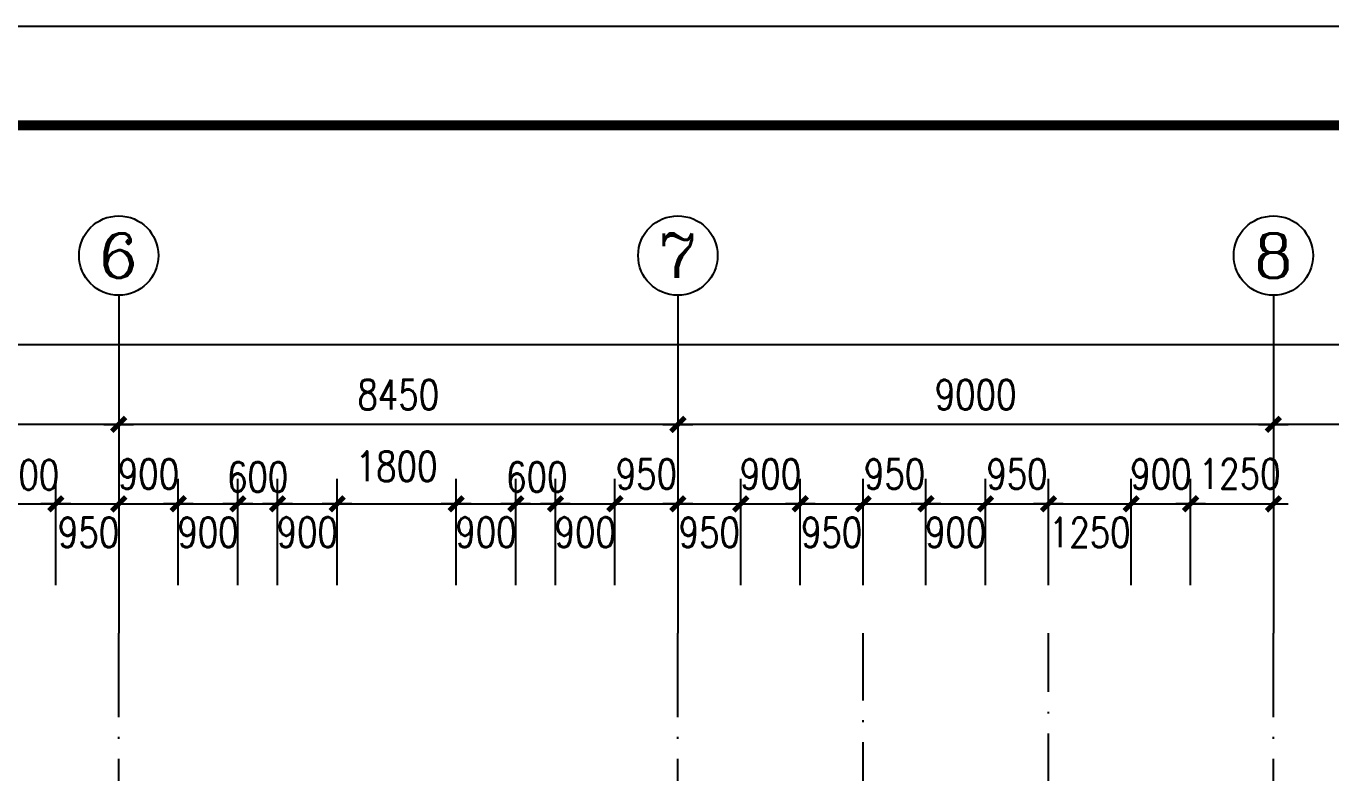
# Model space of a CAD drawing. Extents: x -55219 to 470149, y 494712 to 780039.
# Drawn here: x 142360 to 162079, y 768755 to 780039 of the extents above; entities that cross this region are included whole.
import ezdxf
from ezdxf.enums import TextEntityAlignment as Align

# ---------------------------------------------------------------- set-up
doc = ezdxf.new("R2010")
doc.units = 0
doc.header["$LTSCALE"] = 1500
doc.header["$MEASUREMENT"] = 0
doc.linetypes.add('DOTE', pattern=[2.42, 2, -0.2, 0.02, -0.2])
doc.layers.get('0').update_dxf_attribs({"linetype": 'CONTINUOUS'})
doc.layers.get('DEFPOINTS').update_dxf_attribs({"linetype": 'CONTINUOUS'})
for name, color, linetype in [('AXIS', 3, 'CONTINUOUS'), ('AXIS_TEXT', 7, 'CONTINUOUS'), ('DOTE', 1, 'DOTE'), ('PUB_DIM', 3, 'CONTINUOUS'), ('PUB_TITLE', 4, 'CONTINUOUS')]:
    doc.layers.add(name, color=color, linetype=linetype)
doc.styles.add('COMPLEX', font='COMPLEX')
doc.styles.add('DIM_FONT', font='SIMPLEX.shx', dxfattribs={"width": 0.8})
doc.dimstyles.new('AXIS150', dxfattribs={"dimscale": 1.5, "dimtxt": 300, "dimasz": 1, "dimexe": 250, "dimexo": 300, "dimgap": 150, "dimtad": 1, "dimdec": 0, "dimzin": 0, "dimdsep": 46, "dimtxsty": 'DIM_FONT', "dimblk": '_DIMX', "dimcen": 0.09, "dimse1": 1, "dimse2": 1, "dimclrt": 7, "dimadec": 0, "dimazin": 0, "dimtfac": 1, "dimtdec": 0, "dimtix": 1, "dimtmove": 2, "dimatfit": 3, "dimldrblk": '_DIMX', "dimfxl": 1, "dimtolj": 1, "dimtzin": 0, "dimarcsym": 0})
doc.dimstyles.new('DIMA150', dxfattribs={"dimscale": 1.5, "dimtxt": 300, "dimasz": 1, "dimexe": 250, "dimexo": 300, "dimgap": 150, "dimtad": 1, "dimdec": 0, "dimzin": 0, "dimdsep": 46, "dimtxsty": 'DIM_FONT', "dimblk": '_DIMX', "dimcen": 0.09, "dimse1": 1, "dimclrt": 7, "dimadec": 0, "dimazin": 0, "dimtfac": 1, "dimtdec": 0, "dimtix": 1, "dimtmove": 2, "dimatfit": 3, "dimldrblk": '_DIMX', "dimfxl": 1, "dimtolj": 1, "dimtzin": 0, "dimarcsym": 0})
doc.dimstyles.new('DIMB150', dxfattribs={"dimscale": 1.5, "dimtxt": 300, "dimasz": 1, "dimexe": 250, "dimexo": 300, "dimgap": 150, "dimtad": 1, "dimdec": 0, "dimzin": 0, "dimdsep": 46, "dimtxsty": 'DIM_FONT', "dimblk": '_DIMX', "dimcen": 0.09, "dimse2": 1, "dimclrt": 7, "dimadec": 0, "dimazin": 0, "dimtfac": 1, "dimtdec": 0, "dimtix": 1, "dimtmove": 2, "dimatfit": 3, "dimldrblk": '_DIMX', "dimfxl": 1, "dimtolj": 1, "dimtzin": 0, "dimarcsym": 0})
doc.dimstyles.new('DIMN150', dxfattribs={"dimscale": 1.5, "dimtxt": 300, "dimasz": 1, "dimexe": 250, "dimexo": 300, "dimgap": 150, "dimtad": 1, "dimdec": 0, "dimzin": 0, "dimdsep": 46, "dimtxsty": 'DIM_FONT', "dimblk": '_DIMX', "dimcen": 0.09, "dimclrt": 7, "dimadec": 0, "dimazin": 0, "dimtfac": 1, "dimtdec": 0, "dimtix": 1, "dimtmove": 2, "dimatfit": 3, "dimldrblk": '_DIMX', "dimfxl": 1, "dimtolj": 1, "dimtzin": 0, "dimarcsym": 0})

# ---------------------------------------------------------------- blocks, each defined once
blk = doc.blocks.new('_DIMX')
blk.add_line((-150, 0), (150, 0))
at = {"const_width": 50}
blk.add_lwpolyline([(-70, -70), (70, 70)], dxfattribs=at)
blk = doc.blocks.new('*D1099')
at = {"color": 0, "linetype": 'ByBlock'}
for p, q in [((159960, 771592), (159960, 773196)), ((159962, 772821), (161209, 772821))]:
    blk.add_line(p, q, dxfattribs=at)
at = {"layer": 'DEFPOINTS', "color": 0, "linetype": 'ByBlock'}
for p in [(161210, 772821), (159960, 771142), (161210, 771142)]:
    blk.add_point(p, dxfattribs=at)
at = {"color": 0, "linetype": 'ByBlock', "xscale": 1.5, "yscale": 1.5, "zscale": 1.5, "rotation": 180}
blk.add_blockref('_DIMX', (159960, 772821), dxfattribs=at)
at = {"color": 0, "linetype": 'ByBlock', "xscale": 1.5, "yscale": 1.5, "zscale": 1.5}
blk.add_blockref('_DIMX', (161210, 772821), dxfattribs=at)
at = {"color": 7, "linetype": 'ByBlock', "insert": (160700, 773274), "char_height": 450, "attachment_point": 5, "style": 'DIM_FONT'}
blk.add_mtext('\\A1;1250', dxfattribs=at)
blk = doc.blocks.new('*D1098')
at = {"color": 0, "linetype": 'ByBlock'}
for p, q in [((159060, 771592), (159060, 773196)), ((159960, 771592), (159960, 773196)), ((159059, 772821), (159057, 772821)), ((159060, 772821), (159960, 772821)), ((159962, 772821), (159963, 772821))]:
    blk.add_line(p, q, dxfattribs=at)
at = {"layer": 'DEFPOINTS', "color": 0, "linetype": 'ByBlock'}
for p in [(159960, 772821), (159060, 771142), (159960, 771142)]:
    blk.add_point(p, dxfattribs=at)
at = {"color": 0, "linetype": 'ByBlock', "xscale": 1.5, "yscale": 1.5, "zscale": 1.5}
blk.add_blockref('_DIMX', (159060, 772821), dxfattribs=at)
at = {"color": 0, "linetype": 'ByBlock', "xscale": 1.5, "yscale": 1.5, "zscale": 1.5, "rotation": 180}
blk.add_blockref('_DIMX', (159960, 772821), dxfattribs=at)
at = {"color": 7, "linetype": 'ByBlock', "insert": (159510, 773271), "char_height": 450, "attachment_point": 5, "style": 'DIM_FONT'}
blk.add_mtext('\\A1;900', dxfattribs=at)
blk = doc.blocks.new('*D1097')
at = {"color": 0, "linetype": 'ByBlock'}
for p, q in [((157810, 771592), (157810, 773196)), ((159060, 771592), (159060, 773196)), ((157812, 772821), (159059, 772821))]:
    blk.add_line(p, q, dxfattribs=at)
at = {"layer": 'DEFPOINTS', "color": 0, "linetype": 'ByBlock'}
for p in [(159060, 772821), (157810, 771142), (159060, 771142)]:
    blk.add_point(p, dxfattribs=at)
at = {"color": 0, "linetype": 'ByBlock', "xscale": 1.5, "yscale": 1.5, "zscale": 1.5, "rotation": 180}
blk.add_blockref('_DIMX', (157810, 772821), dxfattribs=at)
at = {"color": 0, "linetype": 'ByBlock', "xscale": 1.5, "yscale": 1.5, "zscale": 1.5}
blk.add_blockref('_DIMX', (159060, 772821), dxfattribs=at)
at = {"color": 7, "linetype": 'ByBlock', "insert": (158435, 772389), "char_height": 450, "attachment_point": 5, "style": 'DIM_FONT'}
blk.add_mtext('\\A1;1250', dxfattribs=at)
blk = doc.blocks.new('*D1096')
at = {"color": 0, "linetype": 'ByBlock'}
for p, q in [((156860, 771592), (156860, 773196)), ((157810, 771592), (157810, 773196)), ((156859, 772821), (156857, 772821)), ((156860, 772821), (157810, 772821)), ((157812, 772821), (157813, 772821))]:
    blk.add_line(p, q, dxfattribs=at)
at = {"layer": 'DEFPOINTS', "color": 0, "linetype": 'ByBlock'}
for p in [(157810, 772821), (156860, 771142), (157810, 771142)]:
    blk.add_point(p, dxfattribs=at)
at = {"color": 0, "linetype": 'ByBlock', "xscale": 1.5, "yscale": 1.5, "zscale": 1.5}
blk.add_blockref('_DIMX', (156860, 772821), dxfattribs=at)
at = {"color": 0, "linetype": 'ByBlock', "xscale": 1.5, "yscale": 1.5, "zscale": 1.5, "rotation": 180}
blk.add_blockref('_DIMX', (157810, 772821), dxfattribs=at)
at = {"color": 7, "linetype": 'ByBlock', "insert": (157335, 773271), "char_height": 450, "attachment_point": 5, "style": 'DIM_FONT'}
blk.add_mtext('\\A1;950', dxfattribs=at)
blk = doc.blocks.new('*D1095')
at = {"color": 0, "linetype": 'ByBlock'}
for p, q in [((155960, 771592), (155960, 773196)), ((156860, 771592), (156860, 773196)), ((155962, 772821), (156859, 772821))]:
    blk.add_line(p, q, dxfattribs=at)
at = {"layer": 'DEFPOINTS', "color": 0, "linetype": 'ByBlock'}
for p in [(156860, 772821), (155960, 771142), (156860, 771142)]:
    blk.add_point(p, dxfattribs=at)
at = {"color": 0, "linetype": 'ByBlock', "xscale": 1.5, "yscale": 1.5, "zscale": 1.5, "rotation": 180}
blk.add_blockref('_DIMX', (155960, 772821), dxfattribs=at)
at = {"color": 0, "linetype": 'ByBlock', "xscale": 1.5, "yscale": 1.5, "zscale": 1.5}
blk.add_blockref('_DIMX', (156860, 772821), dxfattribs=at)
at = {"color": 7, "linetype": 'ByBlock', "insert": (156410, 772389), "char_height": 450, "attachment_point": 5, "style": 'DIM_FONT'}
blk.add_mtext('\\A1;900', dxfattribs=at)
blk = doc.blocks.new('*D1094')
at = {"color": 0, "linetype": 'ByBlock'}
for p, q in [((155010, 771592), (155010, 773196)), ((155960, 771592), (155960, 773196)), ((155009, 772821), (155007, 772821)), ((155010, 772821), (155960, 772821)), ((155962, 772821), (155963, 772821))]:
    blk.add_line(p, q, dxfattribs=at)
at = {"layer": 'DEFPOINTS', "color": 0, "linetype": 'ByBlock'}
for p in [(155960, 772821), (155010, 771142), (155960, 771142)]:
    blk.add_point(p, dxfattribs=at)
at = {"color": 0, "linetype": 'ByBlock', "xscale": 1.5, "yscale": 1.5, "zscale": 1.5}
blk.add_blockref('_DIMX', (155010, 772821), dxfattribs=at)
at = {"color": 0, "linetype": 'ByBlock', "xscale": 1.5, "yscale": 1.5, "zscale": 1.5, "rotation": 180}
blk.add_blockref('_DIMX', (155960, 772821), dxfattribs=at)
at = {"color": 7, "linetype": 'ByBlock', "insert": (155485, 773271), "char_height": 450, "attachment_point": 5, "style": 'DIM_FONT'}
blk.add_mtext('\\A1;950', dxfattribs=at)
blk = doc.blocks.new('*D1093')
at = {"color": 0, "linetype": 'ByBlock'}
for p, q in [((154060, 771592), (154060, 773196)), ((155010, 771592), (155010, 773196)), ((154062, 772821), (155009, 772821))]:
    blk.add_line(p, q, dxfattribs=at)
at = {"layer": 'DEFPOINTS', "color": 0, "linetype": 'ByBlock'}
for p in [(155010, 772821), (154060, 771142), (155010, 771142)]:
    blk.add_point(p, dxfattribs=at)
at = {"color": 0, "linetype": 'ByBlock', "xscale": 1.5, "yscale": 1.5, "zscale": 1.5, "rotation": 180}
blk.add_blockref('_DIMX', (154060, 772821), dxfattribs=at)
at = {"color": 0, "linetype": 'ByBlock', "xscale": 1.5, "yscale": 1.5, "zscale": 1.5}
blk.add_blockref('_DIMX', (155010, 772821), dxfattribs=at)
at = {"color": 7, "linetype": 'ByBlock', "insert": (154535, 772389), "char_height": 450, "attachment_point": 5, "style": 'DIM_FONT'}
blk.add_mtext('\\A1;950', dxfattribs=at)
blk = doc.blocks.new('*D1092')
at = {"color": 0, "linetype": 'ByBlock'}
for p, q in [((153160, 771592), (153160, 773196)), ((154060, 771592), (154060, 773196)), ((153159, 772821), (153157, 772821)), ((153160, 772821), (154060, 772821)), ((154062, 772821), (154063, 772821))]:
    blk.add_line(p, q, dxfattribs=at)
at = {"layer": 'DEFPOINTS', "color": 0, "linetype": 'ByBlock'}
for p in [(154060, 772821), (153160, 771142), (154060, 771142)]:
    blk.add_point(p, dxfattribs=at)
at = {"color": 0, "linetype": 'ByBlock', "xscale": 1.5, "yscale": 1.5, "zscale": 1.5}
blk.add_blockref('_DIMX', (153160, 772821), dxfattribs=at)
at = {"color": 0, "linetype": 'ByBlock', "xscale": 1.5, "yscale": 1.5, "zscale": 1.5, "rotation": 180}
blk.add_blockref('_DIMX', (154060, 772821), dxfattribs=at)
at = {"color": 7, "linetype": 'ByBlock', "insert": (153610, 773271), "char_height": 450, "attachment_point": 5, "style": 'DIM_FONT'}
blk.add_mtext('\\A1;900', dxfattribs=at)
blk = doc.blocks.new('*D1091')
at = {"color": 0, "linetype": 'ByBlock'}
for p, q in [((153160, 771592), (153160, 773196)), ((152212, 772821), (153159, 772821))]:
    blk.add_line(p, q, dxfattribs=at)
at = {"layer": 'DEFPOINTS', "color": 0, "linetype": 'ByBlock'}
for p in [(153160, 772821), (152210, 771142), (153160, 771142)]:
    blk.add_point(p, dxfattribs=at)
at = {"color": 0, "linetype": 'ByBlock', "xscale": 1.5, "yscale": 1.5, "zscale": 1.5, "rotation": 180}
blk.add_blockref('_DIMX', (152210, 772821), dxfattribs=at)
at = {"color": 0, "linetype": 'ByBlock', "xscale": 1.5, "yscale": 1.5, "zscale": 1.5}
blk.add_blockref('_DIMX', (153160, 772821), dxfattribs=at)
at = {"color": 7, "linetype": 'ByBlock', "insert": (152685, 772389), "char_height": 450, "attachment_point": 5, "style": 'DIM_FONT'}
blk.add_mtext('\\A1;950', dxfattribs=at)
blk = doc.blocks.new('*D1090')
at = {"color": 0, "linetype": 'ByBlock'}
for p, q in [((151260, 771592), (151260, 773196)), ((151259, 772821), (151257, 772821)), ((151260, 772821), (152210, 772821)), ((152212, 772821), (152213, 772821))]:
    blk.add_line(p, q, dxfattribs=at)
at = {"layer": 'DEFPOINTS', "color": 0, "linetype": 'ByBlock'}
for p in [(152210, 772821), (151260, 771142), (152210, 771142)]:
    blk.add_point(p, dxfattribs=at)
at = {"color": 0, "linetype": 'ByBlock', "xscale": 1.5, "yscale": 1.5, "zscale": 1.5}
blk.add_blockref('_DIMX', (151260, 772821), dxfattribs=at)
at = {"color": 0, "linetype": 'ByBlock', "xscale": 1.5, "yscale": 1.5, "zscale": 1.5, "rotation": 180}
blk.add_blockref('_DIMX', (152210, 772821), dxfattribs=at)
at = {"color": 7, "linetype": 'ByBlock', "insert": (151735, 773271), "char_height": 450, "attachment_point": 5, "style": 'DIM_FONT'}
blk.add_mtext('\\A1;950', dxfattribs=at)
blk = doc.blocks.new('*D1089')
at = {"color": 0, "linetype": 'ByBlock'}
for p, q in [((150360, 771592), (150360, 773196)), ((151260, 771592), (151260, 773196)), ((150362, 772821), (151259, 772821))]:
    blk.add_line(p, q, dxfattribs=at)
at = {"layer": 'DEFPOINTS', "color": 0, "linetype": 'ByBlock'}
for p in [(151260, 772821), (150360, 771142), (151260, 771142)]:
    blk.add_point(p, dxfattribs=at)
at = {"color": 0, "linetype": 'ByBlock', "xscale": 1.5, "yscale": 1.5, "zscale": 1.5, "rotation": 180}
blk.add_blockref('_DIMX', (150360, 772821), dxfattribs=at)
at = {"color": 0, "linetype": 'ByBlock', "xscale": 1.5, "yscale": 1.5, "zscale": 1.5}
blk.add_blockref('_DIMX', (151260, 772821), dxfattribs=at)
at = {"color": 7, "linetype": 'ByBlock', "insert": (150810, 772392), "char_height": 450, "attachment_point": 5, "style": 'DIM_FONT'}
blk.add_mtext('\\A1;900', dxfattribs=at)
blk = doc.blocks.new('*D1088')
at = {"color": 0, "linetype": 'ByBlock'}
for p, q in [((149760, 771592), (149760, 773196)), ((150360, 771592), (150360, 773196)), ((149762, 772821), (150359, 772821))]:
    blk.add_line(p, q, dxfattribs=at)
at = {"layer": 'DEFPOINTS', "color": 0, "linetype": 'ByBlock'}
for p in [(150360, 772821), (149760, 771142), (150360, 771142)]:
    blk.add_point(p, dxfattribs=at)
at = {"color": 0, "linetype": 'ByBlock', "xscale": 1.5, "yscale": 1.5, "zscale": 1.5, "rotation": 180}
blk.add_blockref('_DIMX', (149760, 772821), dxfattribs=at)
at = {"color": 0, "linetype": 'ByBlock', "xscale": 1.5, "yscale": 1.5, "zscale": 1.5}
blk.add_blockref('_DIMX', (150360, 772821), dxfattribs=at)
at = {"color": 7, "linetype": 'ByBlock', "insert": (150079, 773226), "char_height": 450, "attachment_point": 5, "style": 'DIM_FONT'}
blk.add_mtext('\\A1;600', dxfattribs=at)
blk = doc.blocks.new('*D1087')
at = {"color": 0, "linetype": 'ByBlock'}
for p, q in [((148860, 771592), (148860, 773196)), ((149760, 771592), (149760, 773196)), ((148862, 772821), (149759, 772821))]:
    blk.add_line(p, q, dxfattribs=at)
at = {"layer": 'DEFPOINTS', "color": 0, "linetype": 'ByBlock'}
for p in [(149760, 772821), (148860, 771142), (149760, 771142)]:
    blk.add_point(p, dxfattribs=at)
at = {"color": 0, "linetype": 'ByBlock', "xscale": 1.5, "yscale": 1.5, "zscale": 1.5, "rotation": 180}
blk.add_blockref('_DIMX', (148860, 772821), dxfattribs=at)
at = {"color": 0, "linetype": 'ByBlock', "xscale": 1.5, "yscale": 1.5, "zscale": 1.5}
blk.add_blockref('_DIMX', (149760, 772821), dxfattribs=at)
at = {"color": 7, "linetype": 'ByBlock', "insert": (149310, 772392), "char_height": 450, "attachment_point": 5, "style": 'DIM_FONT'}
blk.add_mtext('\\A1;900', dxfattribs=at)
blk = doc.blocks.new('*D1086')
at = {"color": 0, "linetype": 'ByBlock'}
for p, q in [((147060, 771592), (147060, 773196)), ((148860, 771592), (148860, 773196)), ((147062, 772821), (148859, 772821))]:
    blk.add_line(p, q, dxfattribs=at)
at = {"layer": 'DEFPOINTS', "color": 0, "linetype": 'ByBlock'}
for p in [(148860, 772821), (147060, 771142), (148860, 771142)]:
    blk.add_point(p, dxfattribs=at)
at = {"color": 0, "linetype": 'ByBlock', "xscale": 1.5, "yscale": 1.5, "zscale": 1.5, "rotation": 180}
blk.add_blockref('_DIMX', (147060, 772821), dxfattribs=at)
at = {"color": 0, "linetype": 'ByBlock', "xscale": 1.5, "yscale": 1.5, "zscale": 1.5}
blk.add_blockref('_DIMX', (148860, 772821), dxfattribs=at)
at = {"color": 7, "linetype": 'ByBlock', "insert": (147960, 773388), "char_height": 450, "attachment_point": 5, "style": 'DIM_FONT'}
blk.add_mtext('\\A1;1800', dxfattribs=at)
blk = doc.blocks.new('*D1085')
at = {"color": 0, "linetype": 'ByBlock'}
for p, q in [((146160, 771592), (146160, 773196)), ((147060, 771592), (147060, 773196)), ((146162, 772821), (147059, 772821))]:
    blk.add_line(p, q, dxfattribs=at)
at = {"layer": 'DEFPOINTS', "color": 0, "linetype": 'ByBlock'}
for p in [(147060, 772821), (146160, 771142), (147060, 771142)]:
    blk.add_point(p, dxfattribs=at)
at = {"color": 0, "linetype": 'ByBlock', "xscale": 1.5, "yscale": 1.5, "zscale": 1.5, "rotation": 180}
blk.add_blockref('_DIMX', (146160, 772821), dxfattribs=at)
at = {"color": 0, "linetype": 'ByBlock', "xscale": 1.5, "yscale": 1.5, "zscale": 1.5}
blk.add_blockref('_DIMX', (147060, 772821), dxfattribs=at)
at = {"color": 7, "linetype": 'ByBlock', "insert": (146610, 772392), "char_height": 450, "attachment_point": 5, "style": 'DIM_FONT'}
blk.add_mtext('\\A1;900', dxfattribs=at)
blk = doc.blocks.new('*D1084')
at = {"color": 0, "linetype": 'ByBlock'}
for p, q in [((145560, 771592), (145560, 773196)), ((146160, 771592), (146160, 773196)), ((145562, 772821), (146159, 772821))]:
    blk.add_line(p, q, dxfattribs=at)
at = {"layer": 'DEFPOINTS', "color": 0, "linetype": 'ByBlock'}
for p in [(146160, 772821), (145560, 771142), (146160, 771142)]:
    blk.add_point(p, dxfattribs=at)
at = {"color": 0, "linetype": 'ByBlock', "xscale": 1.5, "yscale": 1.5, "zscale": 1.5, "rotation": 180}
blk.add_blockref('_DIMX', (145560, 772821), dxfattribs=at)
at = {"color": 0, "linetype": 'ByBlock', "xscale": 1.5, "yscale": 1.5, "zscale": 1.5}
blk.add_blockref('_DIMX', (146160, 772821), dxfattribs=at)
at = {"color": 7, "linetype": 'ByBlock', "insert": (145860, 773226), "char_height": 450, "attachment_point": 5, "style": 'DIM_FONT'}
blk.add_mtext('\\A1;600', dxfattribs=at)
blk = doc.blocks.new('*D1083')
at = {"color": 0, "linetype": 'ByBlock'}
for p, q in [((144660, 771592), (144660, 773196)), ((145560, 771592), (145560, 773196)), ((144662, 772821), (145559, 772821))]:
    blk.add_line(p, q, dxfattribs=at)
at = {"layer": 'DEFPOINTS', "color": 0, "linetype": 'ByBlock'}
for p in [(145560, 772821), (144660, 771142), (145560, 771142)]:
    blk.add_point(p, dxfattribs=at)
at = {"color": 0, "linetype": 'ByBlock', "xscale": 1.5, "yscale": 1.5, "zscale": 1.5, "rotation": 180}
blk.add_blockref('_DIMX', (144660, 772821), dxfattribs=at)
at = {"color": 0, "linetype": 'ByBlock', "xscale": 1.5, "yscale": 1.5, "zscale": 1.5}
blk.add_blockref('_DIMX', (145560, 772821), dxfattribs=at)
at = {"color": 7, "linetype": 'ByBlock', "insert": (145110, 772389), "char_height": 450, "attachment_point": 5, "style": 'DIM_FONT'}
blk.add_mtext('\\A1;900', dxfattribs=at)
blk = doc.blocks.new('*D1082')
at = {"color": 0, "linetype": 'ByBlock'}
for p, q in [((144660, 771592), (144660, 773196)), ((143759, 772821), (143757, 772821)), ((143760, 772821), (144660, 772821)), ((144662, 772821), (144663, 772821))]:
    blk.add_line(p, q, dxfattribs=at)
at = {"layer": 'DEFPOINTS', "color": 0, "linetype": 'ByBlock'}
for p in [(144660, 772821), (143760, 771142), (144660, 771142)]:
    blk.add_point(p, dxfattribs=at)
at = {"color": 0, "linetype": 'ByBlock', "xscale": 1.5, "yscale": 1.5, "zscale": 1.5}
blk.add_blockref('_DIMX', (143760, 772821), dxfattribs=at)
at = {"color": 0, "linetype": 'ByBlock', "xscale": 1.5, "yscale": 1.5, "zscale": 1.5, "rotation": 180}
blk.add_blockref('_DIMX', (144660, 772821), dxfattribs=at)
at = {"color": 7, "linetype": 'ByBlock', "insert": (144210, 773271), "char_height": 450, "attachment_point": 5, "style": 'DIM_FONT'}
blk.add_mtext('\\A1;900', dxfattribs=at)
blk = doc.blocks.new('*D1081')
at = {"color": 0, "linetype": 'ByBlock'}
for p, q in [((142810, 771592), (142810, 773196)), ((142812, 772821), (143759, 772821))]:
    blk.add_line(p, q, dxfattribs=at)
at = {"layer": 'DEFPOINTS', "color": 0, "linetype": 'ByBlock'}
for p in [(143760, 772821), (142810, 771142), (143760, 771142)]:
    blk.add_point(p, dxfattribs=at)
at = {"color": 0, "linetype": 'ByBlock', "xscale": 1.5, "yscale": 1.5, "zscale": 1.5, "rotation": 180}
blk.add_blockref('_DIMX', (142810, 772821), dxfattribs=at)
at = {"color": 0, "linetype": 'ByBlock', "xscale": 1.5, "yscale": 1.5, "zscale": 1.5}
blk.add_blockref('_DIMX', (143760, 772821), dxfattribs=at)
at = {"color": 7, "linetype": 'ByBlock', "insert": (143304, 772389), "char_height": 450, "attachment_point": 5, "style": 'DIM_FONT'}
blk.add_mtext('\\A1;950', dxfattribs=at)
blk = doc.blocks.new('*D1080')
at = {"color": 0, "linetype": 'ByBlock'}
for p, q in [((141910, 771592), (141910, 773196)), ((142810, 771592), (142810, 773196)), ((141912, 772821), (142809, 772821))]:
    blk.add_line(p, q, dxfattribs=at)
at = {"layer": 'DEFPOINTS', "color": 0, "linetype": 'ByBlock'}
for p in [(142810, 772821), (141910, 771142), (142810, 771142)]:
    blk.add_point(p, dxfattribs=at)
at = {"color": 0, "linetype": 'ByBlock', "xscale": 1.5, "yscale": 1.5, "zscale": 1.5, "rotation": 180}
blk.add_blockref('_DIMX', (141910, 772821), dxfattribs=at)
at = {"color": 0, "linetype": 'ByBlock', "xscale": 1.5, "yscale": 1.5, "zscale": 1.5}
blk.add_blockref('_DIMX', (142810, 772821), dxfattribs=at)
at = {"color": 7, "linetype": 'ByBlock', "insert": (142398, 773259), "char_height": 450, "attachment_point": 5, "style": 'DIM_FONT'}
blk.add_mtext('\\A1;900', dxfattribs=at)
blk = doc.blocks.new('*D1000')
at = {"color": 0, "linetype": 'ByBlock'}
for p, q in [((100110, 771592), (100110, 775596)), ((172610, 771592), (172610, 775596)), ((172609, 775221), (100112, 775221))]:
    blk.add_line(p, q, dxfattribs=at)
at = {"layer": 'DEFPOINTS', "color": 0, "linetype": 'ByBlock'}
for p in [(100110, 775221), (100110, 771142), (172610, 771142)]:
    blk.add_point(p, dxfattribs=at)
at = {"color": 0, "linetype": 'ByBlock', "xscale": 1.5, "yscale": 1.5, "zscale": 1.5, "rotation": 180}
blk.add_blockref('_DIMX', (100110, 775221), dxfattribs=at)
at = {"color": 0, "linetype": 'ByBlock', "xscale": 1.5, "yscale": 1.5, "zscale": 1.5}
blk.add_blockref('_DIMX', (172610, 775221), dxfattribs=at)
at = {"color": 7, "linetype": 'ByBlock', "insert": (136360, 775671), "char_height": 450, "attachment_point": 5, "style": 'DIM_FONT'}
blk.add_mtext('\\A1;72500', dxfattribs=at)
blk = doc.blocks.new('*D998')
at = {"color": 0, "linetype": 'ByBlock'}
blk.add_line((161209, 774021), (152212, 774021), dxfattribs=at)
at = {"layer": 'DEFPOINTS', "color": 0, "linetype": 'ByBlock'}
for p in [(152210, 774021), (152210, 770865), (161210, 770865)]:
    blk.add_point(p, dxfattribs=at)
at = {"color": 0, "linetype": 'ByBlock', "xscale": 1.5, "yscale": 1.5, "zscale": 1.5, "rotation": 180}
blk.add_blockref('_DIMX', (152210, 774021), dxfattribs=at)
at = {"color": 0, "linetype": 'ByBlock', "xscale": 1.5, "yscale": 1.5, "zscale": 1.5}
blk.add_blockref('_DIMX', (161210, 774021), dxfattribs=at)
at = {"color": 7, "linetype": 'ByBlock', "insert": (156710, 774471), "char_height": 450, "attachment_point": 5, "style": 'DIM_FONT'}
blk.add_mtext('\\A1;9000', dxfattribs=at)
blk = doc.blocks.new('*D997')
at = {"color": 0, "linetype": 'ByBlock'}
blk.add_line((170209, 774021), (161212, 774021), dxfattribs=at)
at = {"layer": 'DEFPOINTS', "color": 0, "linetype": 'ByBlock'}
for p in [(161210, 774021), (161210, 770865), (170210, 770865)]:
    blk.add_point(p, dxfattribs=at)
at = {"color": 0, "linetype": 'ByBlock', "xscale": 1.5, "yscale": 1.5, "zscale": 1.5, "rotation": 180}
blk.add_blockref('_DIMX', (161210, 774021), dxfattribs=at)
at = {"color": 0, "linetype": 'ByBlock', "xscale": 1.5, "yscale": 1.5, "zscale": 1.5}
blk.add_blockref('_DIMX', (170210, 774021), dxfattribs=at)
at = {"color": 7, "linetype": 'ByBlock', "insert": (165710, 774471), "char_height": 450, "attachment_point": 5, "style": 'DIM_FONT'}
blk.add_mtext('\\A1;9000', dxfattribs=at)
blk = doc.blocks.new('*D991')
at = {"color": 0, "linetype": 'ByBlock'}
blk.add_line((143759, 774021), (135312, 774021), dxfattribs=at)
at = {"layer": 'DEFPOINTS', "color": 0, "linetype": 'ByBlock'}
for p in [(135310, 774021), (135310, 770865), (143760, 770865)]:
    blk.add_point(p, dxfattribs=at)
at = {"color": 0, "linetype": 'ByBlock', "xscale": 1.5, "yscale": 1.5, "zscale": 1.5, "rotation": 180}
blk.add_blockref('_DIMX', (135310, 774021), dxfattribs=at)
at = {"color": 0, "linetype": 'ByBlock', "xscale": 1.5, "yscale": 1.5, "zscale": 1.5}
blk.add_blockref('_DIMX', (143760, 774021), dxfattribs=at)
at = {"color": 7, "linetype": 'ByBlock', "insert": (139535, 774471), "char_height": 450, "attachment_point": 5, "style": 'DIM_FONT'}
blk.add_mtext('\\A1;8450', dxfattribs=at)
blk = doc.blocks.new('*D990')
at = {"color": 0, "linetype": 'ByBlock'}
blk.add_line((152209, 774021), (143762, 774021), dxfattribs=at)
at = {"layer": 'DEFPOINTS', "color": 0, "linetype": 'ByBlock'}
for p in [(143760, 774021), (143760, 770865), (152210, 770865)]:
    blk.add_point(p, dxfattribs=at)
at = {"color": 0, "linetype": 'ByBlock', "xscale": 1.5, "yscale": 1.5, "zscale": 1.5, "rotation": 180}
blk.add_blockref('_DIMX', (143760, 774021), dxfattribs=at)
at = {"color": 0, "linetype": 'ByBlock', "xscale": 1.5, "yscale": 1.5, "zscale": 1.5}
blk.add_blockref('_DIMX', (152210, 774021), dxfattribs=at)
at = {"color": 7, "linetype": 'ByBlock', "insert": (147985, 774471), "char_height": 450, "attachment_point": 5, "style": 'DIM_FONT'}
blk.add_mtext('\\A1;8450', dxfattribs=at)
blk = doc.blocks.new('_AXISO')
blk.add_circle((0, 0), 0.5)
at = {"layer": 'AXIS_TEXT', "style": 'COMPLEX', "width": 1.041667}
blk.add_attdef('A', text='', height=0.56, dxfattribs=at).set_placement((-0.25, -0.28), (0.25, -0.28), align=Align.FIT)

msp = doc.modelspace()

# ---------------------------------------------------------------- linework, layer by layer
at = {"layer": 'AXIS'}
for p, q in [((143760.5, 775971.5), (143760.5, 770865.1)), ((152210.5, 775971.5), (152210.5, 770865.1)), ((161210.5, 775971.5), (161210.5, 770865.1))]:
    msp.add_line(p, q, dxfattribs=at)
at = {"layer": 'DOTE'}
for p, q in [((143760.5, 700628.4), (143760.5, 770865.1)), ((152210.5, 700628.4), (152210.5, 770865.1)), ((155010.5, 762590.4), (155010.5, 770865.1)), ((157810.5, 759090.4), (157810.5, 770865.1)), ((161210.5, 700628.4), (161210.5, 770865.1))]:
    msp.add_line(p, q, dxfattribs=at)
at = {"layer": 'PUB_TITLE'}
msp.add_lwpolyline([(78169.5, 690938.8), (78169.5, 780038.8), (204319.5, 780038.8), (204319.5, 690938.8)], close=True, dxfattribs=at)
at = {"layer": 'PUB_TITLE', "const_width": 150}
msp.add_lwpolyline([(81919.5, 692438.8), (202819.5, 692438.8), (202819.5, 778538.8), (81919.5, 778538.8)], close=True, dxfattribs=at)

# ---------------------------------------------------------------- block references
at = {"layer": 'AXIS'}
ref = msp.add_blockref('_AXISO', (143760.5, 776571.5), dxfattribs=dict(at, xscale=1200, yscale=1200, zscale=1200))
ref.add_attrib('A', '6', dxfattribs={"layer": 'AXIS_TEXT', "height": 672, "style": 'COMPLEX', "width": 1.339286}).set_placement((143460.5, 776235.5), (144060.5, 776235.5), align=Align.FIT)
ref = msp.add_blockref('_AXISO', (152210.5, 776571.5), dxfattribs=dict(at, xscale=1200, yscale=1200, zscale=1200))
ref.add_attrib('A', '7', dxfattribs={"layer": 'AXIS_TEXT', "height": 672, "style": 'COMPLEX', "width": 1.339286}).set_placement((151910.5, 776235.5), (152510.5, 776235.5), align=Align.FIT)
ref = msp.add_blockref('_AXISO', (161210.5, 776571.5), dxfattribs=dict(at, xscale=1200, yscale=1200, zscale=1200))
ref.add_attrib('A', '8', dxfattribs={"layer": 'AXIS_TEXT', "height": 672, "rotation": 360, "style": 'COMPLEX', "width": 1.339286}).set_placement((160910.5, 776235.5), (161510.5, 776235.5), align=Align.FIT)

# ---------------------------------------------------------------- dimensions: what is measured, and where the dimension line sits
for base, p1, p2, picture, middle in [((135310.5, 774021.5), (143760.5, 770865.1), (135310.5, 770865.1), '*D991', (139535.5, 774471.5)), ((143760.5, 774021.5), (152210.5, 770865.1), (143760.5, 770865.1), '*D990', (147985.5, 774471.5)), ((152210.5, 774021.5), (161210.5, 770865.1), (152210.5, 770865.1), '*D998', (156710.5, 774471.5))]:
    dim = msp.add_linear_dim(base=base, p1=p1, p2=p2, dimstyle='AXIS150', dxfattribs=at)
    dim.commit()
    dim.dimension.update_dxf_attribs({"geometry": picture, "text_midpoint": middle})
dim = msp.add_aligned_dim(p1=(170210.5, 770865.1), p2=(161210.5, 770865.1), distance=-3156.3, dimstyle='AXIS150', dxfattribs=at)
dim.commit()
dim.dimension.update_dxf_attribs({"geometry": '*D997', "text_midpoint": (165710.5, 774471.5)})
at = {"layer": 'PUB_DIM'}
for p1, p2, distance, dimstyle, picture, middle in [((172610.3, 771141.5), (100110.5, 771141.5), -4080, 'DIMN150', '*D1000', (136360.4, 775671.5)), ((143760.5, 771141.5), (144660.5, 771141.5), 1680, 'DIMA150', '*D1082', (144210.5, 773271.5)), ((151260.5, 771141.5), (152210.5, 771141.5), 1680, 'DIMB150', '*D1090', (151735.5, 773271.5)), ((153160.5, 771141.5), (154060.5, 771141.5), 1680, 'DIMN150', '*D1092', (153610.5, 773271.5)), ((155010.5, 771141.5), (155960.5, 771141.5), 1680, 'DIMN150', '*D1094', (155485.5, 773271.5)), ((156860.5, 771141.5), (157810.5, 771141.5), 1680, 'DIMN150', '*D1096', (157335.5, 773271.5)), ((159060.5, 771141.5), (159960.5, 771141.5), 1680, 'DIMN150', '*D1098', (159510.5, 773271.5))]:
    dim = msp.add_aligned_dim(p1=p1, p2=p2, distance=distance, dimstyle=dimstyle, dxfattribs=at)
    dim.commit()
    dim.dimension.update_dxf_attribs({"geometry": picture, "text_midpoint": middle})
for base, p1, p2, angle, dimstyle, picture, middle in [((148860.5, 772821.5), (147060.5, 771141.5), (148860.5, 771141.5), 360, 'DIMN150', '*D1086', (147960.5, 773387.6)), ((142810.5, 772821.5), (141910.5, 771141.5), (142810.5, 771141.5), 360, 'DIMN150', '*D1080', (142398, 773258.8)), ((146160.5, 772821.5), (145560.5, 771141.5), (146160.5, 771141.5), 0, 'DIMN150', '*D1084', (145860.5, 773226.2)), ((150360.5, 772821.5), (149760.5, 771141.5), (150360.5, 771141.5), 0, 'DIMN150', '*D1088', (150079.2, 773226.2)), ((161210.5, 772821.5), (159960.5, 771141.5), (161210.5, 771141.5), 0, 'DIMB150', '*D1099', (160699.8, 773274.4)), ((143760.5, 772821.5), (142810.5, 771141.5), (143760.5, 771141.5), 0, 'DIMB150', '*D1081', (143304.2, 772389.5)), ((145560.5, 772821.5), (144660.5, 771141.5), (145560.5, 771141.5), 0, 'DIMN150', '*D1083', (145110.5, 772389.5)), ((147060.5, 772821.5), (146160.5, 771141.5), (147060.5, 771141.5), 0, 'DIMN150', '*D1085', (146610.5, 772391.9)), ((149760.5, 772821.5), (148860.5, 771141.5), (149760.5, 771141.5), 0, 'DIMN150', '*D1087', (149310.5, 772391.9)), ((151260.5, 772821.5), (150360.5, 771141.5), (151260.5, 771141.5), 360, 'DIMN150', '*D1089', (150810.5, 772391.9)), ((153160.5, 772821.5), (152210.5, 771141.5), (153160.5, 771141.5), 0, 'DIMA150', '*D1091', (152685.5, 772389.5)), ((155010.5, 772821.5), (154060.5, 771141.5), (155010.5, 771141.5), 0, 'DIMN150', '*D1093', (154535.5, 772389.5)), ((156860.5, 772821.5), (155960.5, 771141.5), (156860.5, 771141.5), 0, 'DIMN150', '*D1095', (156410.5, 772389.5)), ((159060.5, 772821.5), (157810.5, 771141.5), (159060.5, 771141.5), 0, 'DIMN150', '*D1097', (158435.5, 772389.5))]:
    dim = msp.add_linear_dim(base=base, p1=p1, p2=p2, angle=angle, dimstyle=dimstyle, dxfattribs=at)
    dim.commit()
    dim.dimension.update_dxf_attribs({"geometry": picture, "text_midpoint": middle, "dimtype": 161})

doc.saveas('drawing.dxf')
